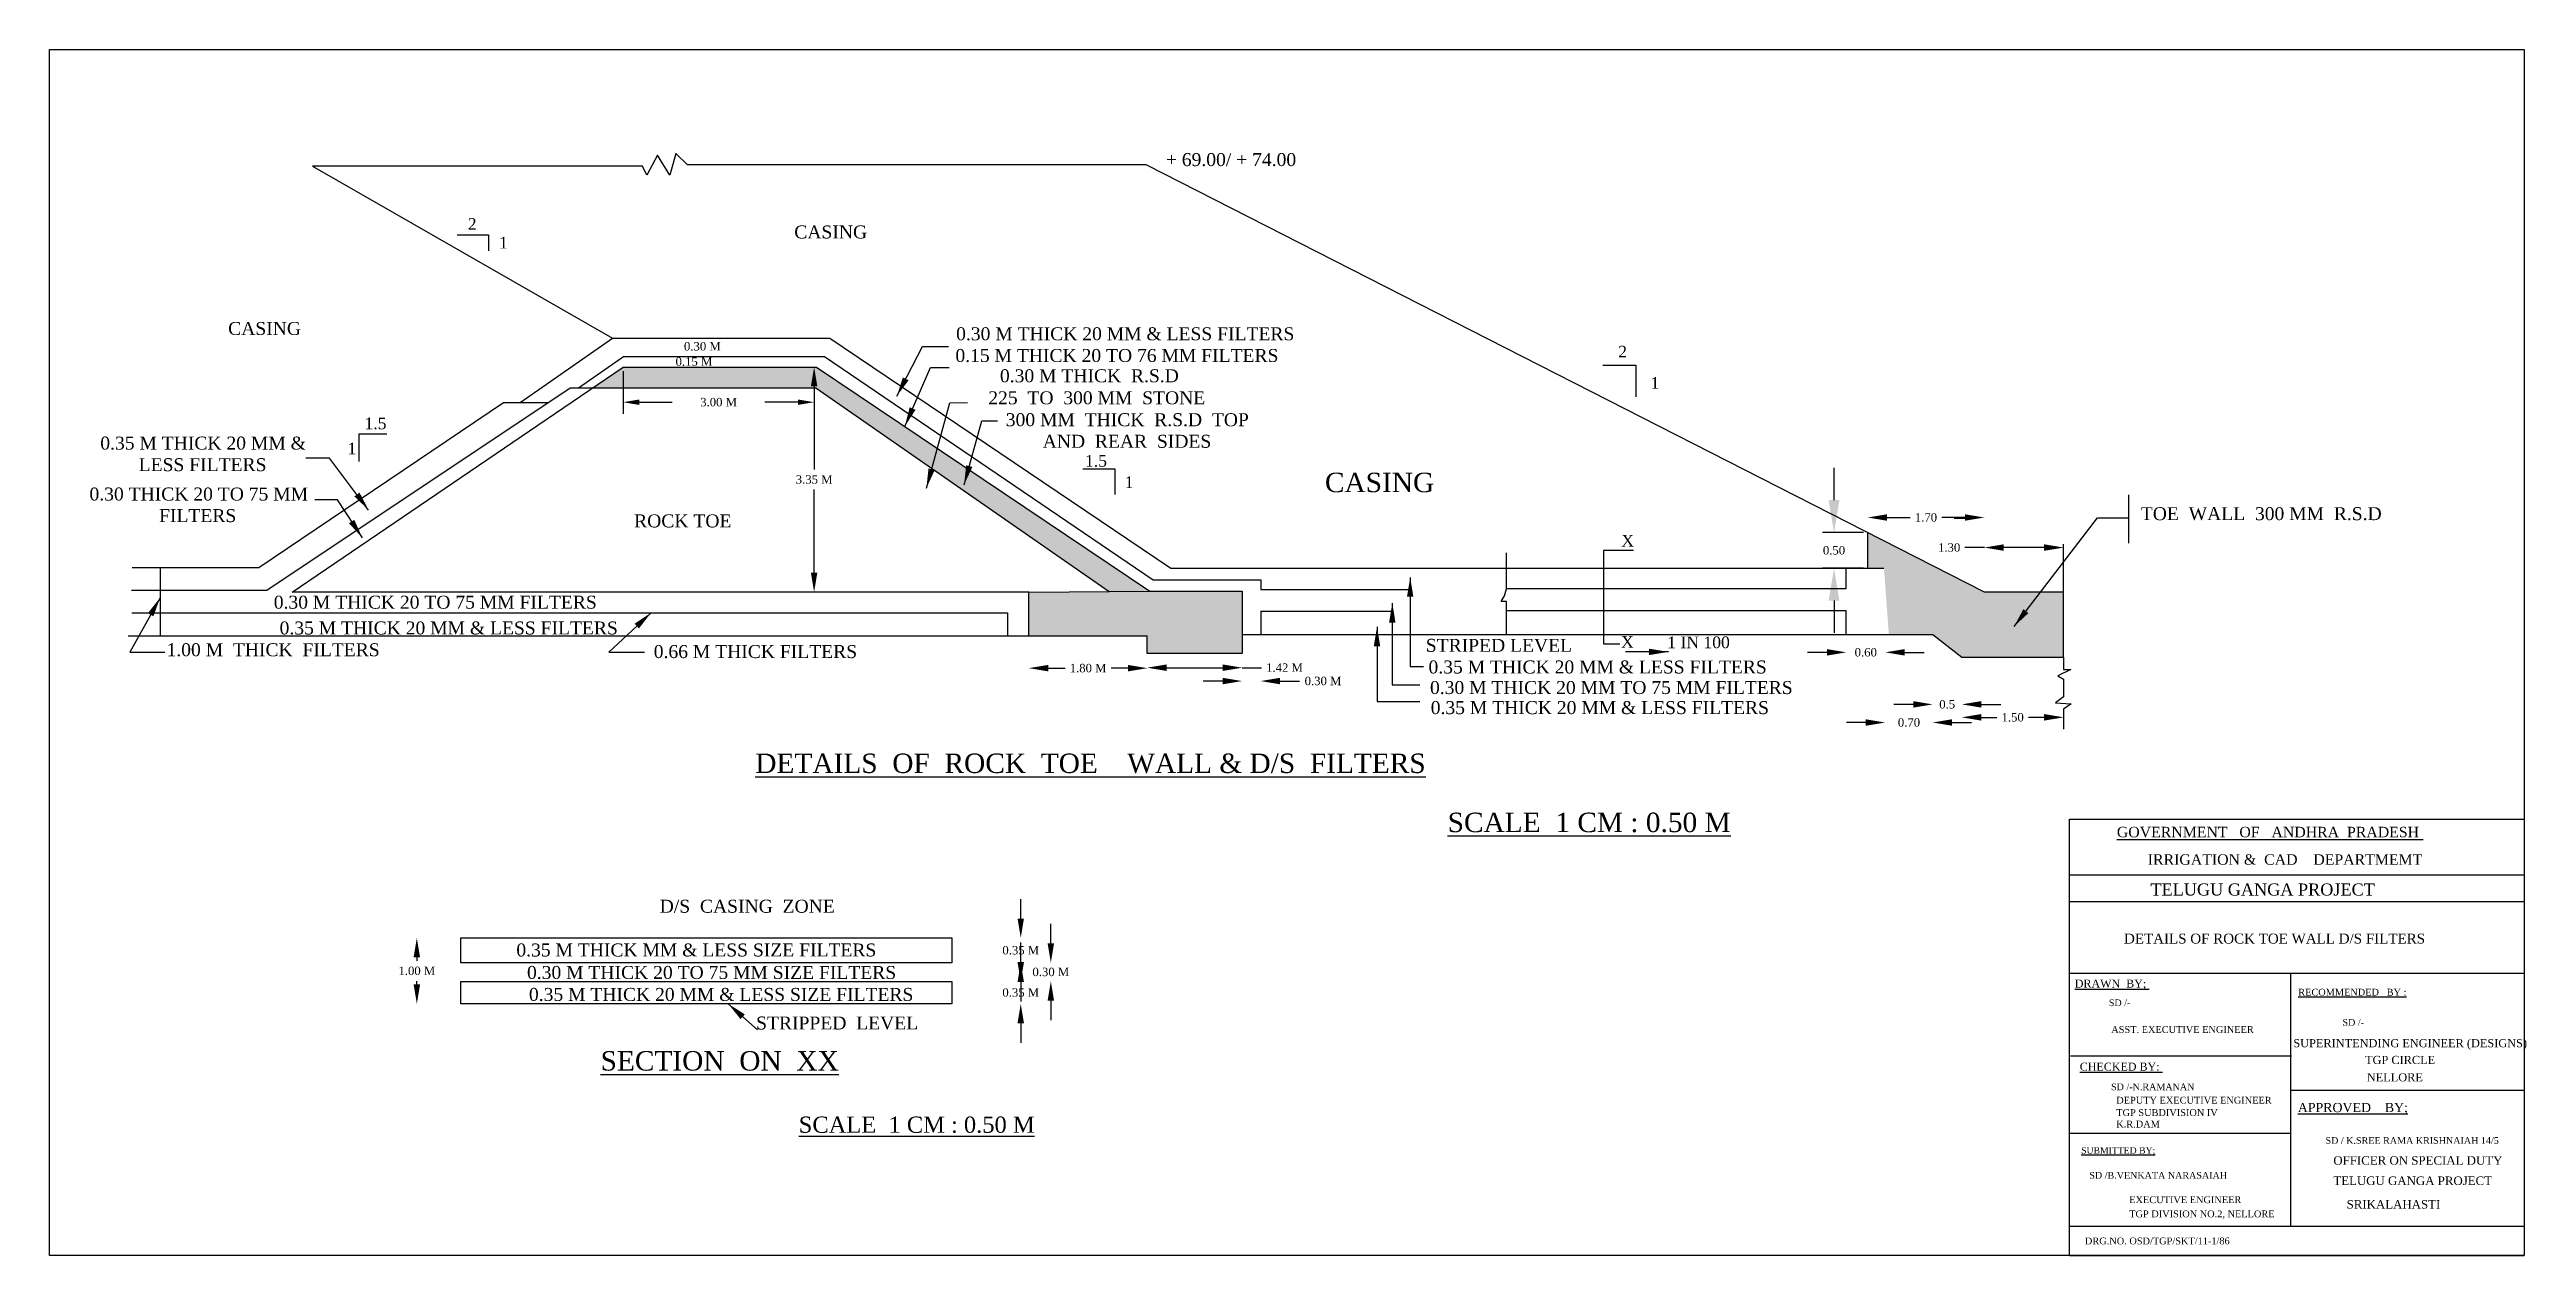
# Model space of a CAD drawing. Header units: millimetres. Extents: x 0.5 to 38.8, y 1.2 to 19.8.
import ezdxf

# ---------------------------------------------------------------- set-up
doc = ezdxf.new("R2010")
doc.units = ezdxf.units.MM
doc.header["$MEASUREMENT"] = 0
for name, color, linetype in [('DIM', 5, 'Continuous'), ('DWG.LINE', 10, 'Continuous'), ('HATCH', 2, 'Continuous'), ('TEXT', 7, 'Continuous')]:
    doc.layers.add(name, color=color, linetype=linetype)
doc.layers.add('TITLE', color=7, linetype='Continuous', lineweight=30)
doc.styles.get("Standard").update_dxf_attribs({"font": 'times.ttf', "height": 0.13})
doc.dimstyles.get("Standard").update_dxf_attribs({"dimtxt": 0.13, "dimasz": 0.3, "dimexe": 0.18, "dimexo": 0.0625, "dimgap": 0.09, "dimtad": 0, "dimtih": 1, "dimtoh": 1, "dimdec": 0, "dimzin": 0, "dimdsep": 46, "dimtxsty": 'Standard', "dimcen": 300, "dimse1": 1, "dimse2": 1, "dimclrd": 5, "dimclre": 5, "dimclrt": 4, "dimadec": 0, "dimazin": 0, "dimtfac": 1, "dimtdec": 0, "dimtofl": 0, "dimtmove": 0, "dimatfit": 3, "dimfxl": 0, "dimtolj": 1, "dimtzin": 0, "dimarcsym": 0})

# ---------------------------------------------------------------- blocks, each defined once
blk = doc.blocks.new('*D2')
at = {"layer": 'Defpoints', "color": 0, "ltscale": 0.2}
for p in [(15.661, 10.792), (17.489, 10.792), (17.489, 10.294)]:
    blk.add_point(p, dxfattribs=at)
at = {"layer": 'DIM', "color": 5, "lineweight": -2, "ltscale": 0.2}
for p, q in [((15.961, 10.294), (16.221, 10.294)), ((17.189, 10.294), (16.929, 10.294))]:
    blk.add_line(p, q, dxfattribs=at)
at = {"layer": 'DIM', "color": 5, "ltscale": 0.2}
for points in [[(15.961, 10.344), (15.961, 10.244), (15.661, 10.294)], [(17.189, 10.344), (17.189, 10.244), (17.489, 10.294)]]:
    blk.add_solid(points, dxfattribs=at)
at = {"layer": 'DIM', "color": 4, "ltscale": 0.2, "insert": (16.575, 10.294), "char_height": 0.13, "attachment_point": 5}
blk.add_mtext('\\A1;1.80 M', dxfattribs=at)
blk = doc.blocks.new('*D3')
at = {"layer": 'Defpoints', "color": 0, "ltscale": 0.2}
for p in [(17.489, 10.518), (18.952, 10.518), (18.952, 10.301)]:
    blk.add_point(p, dxfattribs=at)
at = {"layer": 'DIM', "color": 5, "lineweight": -2, "ltscale": 0.2}
for p, q in [((17.789, 10.301), (18.652, 10.301)), ((18.952, 10.301), (19.252, 10.301))]:
    blk.add_line(p, q, dxfattribs=at)
at = {"layer": 'DIM', "color": 5, "ltscale": 0.2}
for points in [[(17.789, 10.351), (17.789, 10.251), (17.489, 10.301)], [(18.652, 10.351), (18.652, 10.251), (18.952, 10.301)]]:
    blk.add_solid(points, dxfattribs=at)
at = {"layer": 'DIM', "color": 4, "ltscale": 0.2, "insert": (19.606, 10.301), "char_height": 0.13, "attachment_point": 5}
blk.add_mtext('\\A1;1.42 M', dxfattribs=at)
blk = doc.blocks.new('*D4')
at = {"layer": 'Defpoints', "color": 0, "ltscale": 0.2}
for p in [(18.952, 10.812), (19.239, 10.812), (19.239, 10.095)]:
    blk.add_point(p, dxfattribs=at)
at = {"layer": 'DIM', "color": 5, "lineweight": -2, "ltscale": 0.2}
for p, q in [((18.652, 10.095), (18.352, 10.095)), ((19.539, 10.095), (19.839, 10.095))]:
    blk.add_line(p, q, dxfattribs=at)
at = {"layer": 'DIM', "color": 5, "ltscale": 0.2}
for points in [[(18.652, 10.145), (18.652, 10.045), (18.952, 10.095)], [(19.539, 10.145), (19.539, 10.045), (19.239, 10.095)]]:
    blk.add_solid(points, dxfattribs=at)
at = {"layer": 'DIM', "color": 4, "ltscale": 0.2, "insert": (20.201, 10.095), "char_height": 0.13, "attachment_point": 5}
blk.add_mtext('\\A1;0.30 M', dxfattribs=at)
blk = doc.blocks.new('*D5')
at = {"layer": 'Defpoints', "color": 0, "ltscale": 0.2}
for p in [(28.277, 10.812), (28.878, 10.812), (28.878, 10.538)]:
    blk.add_point(p, dxfattribs=at)
at = {"layer": 'DIM', "color": 5, "lineweight": -2, "ltscale": 0.2}
for p, q in [((27.977, 10.538), (27.677, 10.538)), ((29.178, 10.538), (29.478, 10.538))]:
    blk.add_line(p, q, dxfattribs=at)
at = {"layer": 'DIM', "color": 5, "ltscale": 0.2}
for points in [[(27.977, 10.588), (27.977, 10.488), (28.277, 10.538)], [(29.178, 10.588), (29.178, 10.488), (28.878, 10.538)]]:
    blk.add_solid(points, dxfattribs=at)
at = {"layer": 'DIM', "color": 4, "ltscale": 0.2, "insert": (28.577, 10.538), "char_height": 0.13, "attachment_point": 5}
blk.add_mtext('\\A1;0.60', dxfattribs=at)
blk = doc.blocks.new('*D6')
at = {"layer": 'Defpoints', "color": 0, "ltscale": 0.2}
for p in [(30.407, 12.155), (30.407, 11.469), (31.629, 11.469)]:
    blk.add_point(p, dxfattribs=at)
at = {"layer": 'DIM', "color": 5, "lineweight": -2, "ltscale": 0.2}
for p, q in [((30.407, 12.155), (30.107, 12.155)), ((31.329, 12.155), (30.707, 12.155))]:
    blk.add_line(p, q, dxfattribs=at)
at = {"layer": 'DIM', "color": 5, "ltscale": 0.2}
for points in [[(30.707, 12.205), (30.707, 12.105), (30.407, 12.155)], [(31.329, 12.205), (31.329, 12.105), (31.629, 12.155)]]:
    blk.add_solid(points, dxfattribs=at)
at = {"layer": 'DIM', "color": 4, "ltscale": 0.2, "insert": (29.864, 12.155), "char_height": 0.13, "attachment_point": 5}
blk.add_mtext('\\A1;1.30', dxfattribs=at)
blk = doc.blocks.new('*D7')
at = {"layer": 'Defpoints', "color": 0, "ltscale": 0.2}
for p in [(30.407, 12.619), (28.605, 12.387), (30.407, 12.387)]:
    blk.add_point(p, dxfattribs=at)
at = {"layer": 'DIM', "color": 5, "lineweight": -2, "ltscale": 0.2}
for p, q in [((28.905, 12.619), (29.263, 12.619)), ((30.107, 12.619), (29.749, 12.619))]:
    blk.add_line(p, q, dxfattribs=at)
at = {"layer": 'DIM', "color": 5, "ltscale": 0.2}
for points in [[(28.905, 12.669), (28.905, 12.569), (28.605, 12.619)], [(30.107, 12.669), (30.107, 12.569), (30.407, 12.619)]]:
    blk.add_solid(points, dxfattribs=at)
at = {"layer": 'DIM', "color": 4, "ltscale": 0.2, "insert": (29.506, 12.619), "char_height": 0.13, "attachment_point": 5}
blk.add_mtext('\\A1;1.70', dxfattribs=at)
blk = doc.blocks.new('*D8')
at = {"layer": 'Defpoints', "color": 0, "ltscale": 0.2}
for p in [(30.059, 10.466), (31.629, 10.466), (30.059, 9.535)]:
    blk.add_point(p, dxfattribs=at)
at = {"layer": 'DIM', "color": 5, "lineweight": -2, "ltscale": 0.2}
for p, q in [((30.359, 9.535), (30.601, 9.535)), ((31.329, 9.535), (31.087, 9.535))]:
    blk.add_line(p, q, dxfattribs=at)
at = {"layer": 'DIM', "color": 5, "ltscale": 0.2}
for points in [[(30.359, 9.585), (30.359, 9.485), (30.059, 9.535)], [(31.329, 9.585), (31.329, 9.485), (31.629, 9.535)]]:
    blk.add_solid(points, dxfattribs=at)
at = {"layer": 'DIM', "color": 4, "ltscale": 0.2, "insert": (30.844, 9.535), "char_height": 0.13, "attachment_point": 5}
blk.add_mtext('\\A1;1.50', dxfattribs=at)
blk = doc.blocks.new('*D9')
at = {"layer": 'Defpoints', "color": 0, "ltscale": 0.2}
for p in [(28.878, 10.812), (29.61, 10.812), (29.61, 9.455)]:
    blk.add_point(p, dxfattribs=at)
at = {"layer": 'DIM', "color": 5, "lineweight": -2, "ltscale": 0.2}
for p, q in [((28.578, 9.455), (28.278, 9.455)), ((29.91, 9.455), (30.21, 9.455))]:
    blk.add_line(p, q, dxfattribs=at)
at = {"layer": 'DIM', "color": 5, "ltscale": 0.2}
for points in [[(28.578, 9.505), (28.578, 9.405), (28.878, 9.455)], [(29.91, 9.505), (29.91, 9.405), (29.61, 9.455)]]:
    blk.add_solid(points, dxfattribs=at)
at = {"layer": 'DIM', "color": 4, "ltscale": 0.2, "insert": (29.244, 9.455), "char_height": 0.13, "attachment_point": 5}
blk.add_mtext('\\A1;0.70', dxfattribs=at)
blk = doc.blocks.new('*D10')
at = {"layer": 'Defpoints', "color": 0, "ltscale": 0.2}
for p in [(29.61, 10.164), (30.059, 10.164), (30.059, 9.735)]:
    blk.add_point(p, dxfattribs=at)
at = {"layer": 'DIM', "color": 5, "lineweight": -2, "ltscale": 0.2}
for p, q in [((29.31, 9.735), (29.01, 9.735)), ((30.359, 9.735), (30.659, 9.735))]:
    blk.add_line(p, q, dxfattribs=at)
at = {"layer": 'DIM', "color": 5, "ltscale": 0.2}
for points in [[(29.31, 9.785), (29.31, 9.685), (29.61, 9.735)], [(30.359, 9.785), (30.359, 9.685), (30.059, 9.735)]]:
    blk.add_solid(points, dxfattribs=at)
at = {"layer": 'DIM', "color": 4, "ltscale": 0.2, "insert": (29.834, 9.735), "char_height": 0.13, "attachment_point": 5}
blk.add_mtext('\\A1;0.5', dxfattribs=at)
blk = doc.blocks.new('*D11')
at = {"layer": 'Defpoints', "color": 0, "ltscale": 0.2}
for p in [(12.384, 14.941), (12.347, 11.469), (12.384, 11.469)]:
    blk.add_point(p, dxfattribs=at)
at = {"layer": 'DIM', "color": 5, "lineweight": -2, "ltscale": 0.2}
for p, q in [((12.347, 14.641), (12.347, 13.361)), ((12.347, 11.769), (12.347, 13.049))]:
    blk.add_line(p, q, dxfattribs=at)
at = {"layer": 'DIM', "color": 5, "ltscale": 0.2}
for points in [[(12.297, 14.641), (12.397, 14.641), (12.347, 14.941)], [(12.297, 11.769), (12.397, 11.769), (12.347, 11.469)]]:
    blk.add_solid(points, dxfattribs=at)
at = {"layer": 'DIM', "color": 4, "ltscale": 0.2, "insert": (12.347, 13.205), "char_height": 0.13, "attachment_point": 5}
blk.add_mtext('\\A1;3.35 M', dxfattribs=at)
blk = doc.blocks.new('*D12')
at = {"layer": 'Defpoints', "color": 0, "ltscale": 0.2}
for p in [(6.894, 6.13), (6.216, 5.114), (6.894, 5.114)]:
    blk.add_point(p, dxfattribs=at)
at = {"layer": 'DIM', "color": 5, "lineweight": -2, "ltscale": 0.2}
for p, q in [((6.216, 5.83), (6.216, 5.779)), ((6.216, 5.414), (6.216, 5.466))]:
    blk.add_line(p, q, dxfattribs=at)
at = {"layer": 'DIM', "color": 5, "ltscale": 0.2}
for points in [[(6.166, 5.83), (6.266, 5.83), (6.216, 6.13)], [(6.166, 5.414), (6.266, 5.414), (6.216, 5.114)]]:
    blk.add_solid(points, dxfattribs=at)
at = {"layer": 'DIM', "color": 4, "ltscale": 0.2, "insert": (6.216, 5.622), "char_height": 0.13, "attachment_point": 5}
blk.add_mtext('\\A1;1.00 M', dxfattribs=at)
blk = doc.blocks.new('*D13')
at = {"layer": 'Defpoints', "color": 0, "ltscale": 0.2}
for p in [(14.472, 6.13), (14.472, 5.749), (15.536, 5.749)]:
    blk.add_point(p, dxfattribs=at)
at = {"layer": 'DIM', "color": 5, "lineweight": -2, "ltscale": 0.2}
for p, q in [((15.536, 6.43), (15.536, 6.73)), ((15.536, 5.449), (15.536, 5.149))]:
    blk.add_line(p, q, dxfattribs=at)
at = {"layer": 'DIM', "color": 5, "ltscale": 0.2}
for points in [[(15.486, 6.43), (15.586, 6.43), (15.536, 6.13)], [(15.486, 5.449), (15.586, 5.449), (15.536, 5.749)]]:
    blk.add_solid(points, dxfattribs=at)
at = {"layer": 'DIM', "color": 4, "ltscale": 0.2, "insert": (15.536, 5.94), "char_height": 0.13, "attachment_point": 5}
blk.add_mtext('\\A1;0.35 M', dxfattribs=at)
blk = doc.blocks.new('*D14')
at = {"layer": 'Defpoints', "color": 0, "ltscale": 0.2}
for p in [(14.909, 5.749), (16, 5.749), (14.909, 5.461)]:
    blk.add_point(p, dxfattribs=at)
at = {"layer": 'DIM', "color": 5, "lineweight": -2, "ltscale": 0.2}
for p, q in [((16, 6.049), (16, 6.349)), ((16, 5.161), (16, 4.861))]:
    blk.add_line(p, q, dxfattribs=at)
at = {"layer": 'DIM', "color": 5, "ltscale": 0.2}
for points in [[(15.95, 6.049), (16.05, 6.049), (16, 5.749)], [(15.95, 5.161), (16.05, 5.161), (16, 5.461)]]:
    blk.add_solid(points, dxfattribs=at)
at = {"layer": 'DIM', "color": 4, "ltscale": 0.2, "insert": (16, 5.605), "char_height": 0.13, "attachment_point": 5}
blk.add_mtext('\\A1;0.30 M', dxfattribs=at)
blk = doc.blocks.new('*D15')
at = {"layer": 'Defpoints', "color": 0, "ltscale": 0.2}
for p in [(14.472, 5.461), (15.536, 5.461), (14.472, 5.114)]:
    blk.add_point(p, dxfattribs=at)
at = {"layer": 'DIM', "color": 5, "lineweight": -2, "ltscale": 0.2}
for p, q in [((15.536, 5.761), (15.536, 6.061)), ((15.536, 4.814), (15.536, 4.514))]:
    blk.add_line(p, q, dxfattribs=at)
at = {"layer": 'DIM', "color": 5, "ltscale": 0.2}
for points in [[(15.486, 5.761), (15.586, 5.761), (15.536, 5.461)], [(15.486, 4.814), (15.586, 4.814), (15.536, 5.114)]]:
    blk.add_solid(points, dxfattribs=at)
at = {"layer": 'DIM', "color": 4, "ltscale": 0.2, "insert": (15.536, 5.288), "char_height": 0.13, "attachment_point": 5}
blk.add_mtext('\\A1;0.35 M', dxfattribs=at)

msp = doc.modelspace()

# ---------------------------------------------------------------- hatches: boundary and pattern name
at = {"layer": 'HATCH', "ltscale": 0.2}
h = msp.add_hatch(dxfattribs=at)
h.set_pattern_fill('GRAVEL', color=256, style=0)
h.set_pattern_definition([(228.0128, (0.72, 1), (-7.99999823, -9.00000134), [0.134536, -13.319088]), (184.9697, (0.63, 0.9), (12.00000105, 0.999991307), [0.230868, -22.855925]), (132.5104, (0.4, 0.88), (9.99999072, -11.00000867), [0.162788, -16.116032]), (267.2737, (0.01, 0.63), (0.99999602, 20.000000295), [0.210238, -20.813558]), (292.8337, (0, 0.42), (-5.000009905, 11.99999641), [0.206155, -20.409373]), (357.2737, (0.08, 0.23), (-20.000000295, 0.99999602), [0.210238, -20.813558]), (37.6942, (0.29, 0.22), (-13.000007346, -9.999990405), [0.278029, -27.524849]), (72.2553, (0.51, 0.39), (7.000010763, 21.99999623), [0.262488, -25.986321]), (121.4296, (0.59, 0.64), (-8.000008234, 12.999995036), [0.21095, -20.884073]), (175.2364, (0.48, 0.82), (11.00000095, -0.99999153), [0.240832, -11.800763]), (222.3974, (0.24, 0.84), (-12.00000735, -10.999992082), [0.311448, -30.833375]), (138.8141, (1, 0.62), (-7.00000295, 5.99999731), [0.1063, -10.523844]), (171.4692, (0.92, 0.69), (12.999998285, -2.00000791), [0.202237, -20.021511]), (225, (0.72, 0.72), (-1e-16, -1), [0.14142, -1.272792]), (203.1986, (0.65, 0.84), (4.99999973, 2.0000013), [0.076158, -7.539615]), (291.8014, (0.58, 0.81), (-0.9999999, 3.0000003), [0.107703, -5.277462]), (30.9638, (0.62, 0.71), (2.999998, 2.0000025), [0.17493, -5.656023]), (161.5651, (0.77, 0.8), (2.0000004, -0.9999984), [0.12649, -3.035787]), (16.3895, (0, 0.81), (10.0000022, 2.99999271), [0.1772, -17.542845]), (70.3462, (0.17, 0.86), (-3.99999525, -11.00000214), [0.14866, -14.717408]), (293.1986, (0.77, 1), (-2.0000013, 4.99999973), [0.152315, -7.463458]), (343.6105, (0.83, 0.86), (-10.0000022, 2.99999271), [0.1772, -17.542845]), (339.444, (0, 0.19), (-5.00000184, 1.999996), [0.17088, -8.373124]), (294.7751, (0.16, 0.13), (-4.99999219, 11.00000342), [0.143178, -14.174643]), (66.8014, (0.78, 0), (2.00000133, 4.99999973), [0.152315, -7.463458]), (17.354, (0.84, 0.14), (-13.00000202, -3.9999945), [0.167631, -16.595424]), (69.444, (0.29, 0), (-1.999996, -5.00000184), [0.08544, -8.458564]), (101.3099, (0.72, 0), (-0.9999976, 4.0000008), [0.05099, -5.04803]), (165.9638, (0.71, 0.05), (3.0000005, -0.999998), [0.206155, -3.91695]), (186.009, (0.51, 0.1), (9.99999975, 0.99999932), [0.19105, -18.913923]), (303.6901, (0.62, 0.62), (-1.0000013, 1.9999996), [0.144222, -3.46133]), (353.1572, (0.7, 0.5), (16.999999365, -2.000008), [0.251794, -24.927563]), (60.9454, (0.95, 0.47), (-4.00000003, -7.00000038), [0.102956, -10.192674]), (90, (1, 0.56), (-1, 1), [0.06, -0.94]), (120.2564, (0.49, 0.13), (3.99999489, -7.00000246), [0.138924, -13.75352]), (48.0128, (0.42, 0.25), (7.99999823, 9.00000134), [0.269072, -13.184552]), (0, (0.6, 0.45), (1, 1), [0.26, -0.74]), (325.3048, (0.86, 0.45), (-9.99999426, 7.00000861), [0.158114, -15.653274]), (254.0546, (0.99, 0.36), (-0.9999999, -4.0000001), [0.145602, -7.134508]), (207.646, (0.95, 0.22), (-18.999995807, -10.000007713), [0.237065, -23.469474]), (175.4261, (0.74, 0.11), (-13.00000056, 0.9999948), [0.250799, -24.829074])])
h.paths.add_polyline_path([(18.952, 11.48), (17.53, 11.48), (15.661, 11.469), (15.661, 10.792), (17.489, 10.792), (17.489, 10.518), (18.952, 10.518)])
h.paths.add_polyline_path([(12.384, 14.941), (9.399, 14.941), (8.93, 14.622), (12.374, 14.622), (16.902, 11.476), (17.53, 11.48)])
h.paths.add_polyline_path([(31.629, 11.469), (30.407, 11.469), (28.605, 12.387), (28.605, 11.837), (28.858, 11.837), (28.933, 10.812), (29.61, 10.812), (30.059, 10.466), (31.629, 10.466)])

# ---------------------------------------------------------------- linework, layer by layer
at = {"layer": 'DIM', "color": 5, "ltscale": 0.2}
for p, q in [((9.399, 14.879), (9.399, 14.218)), ((12.347, 14.879), (12.347, 14.218)), ((9.649, 14.398), (10.157, 14.398)), ((12.097, 14.398), (11.589, 14.398)), ((28.087, 12.887), (28.087, 13.387)), ((28.542, 12.387), (27.907, 12.387)), ((30.189, 12.601), (29.939, 12.601)), ((28.542, 11.837), (27.907, 11.837)), ((28.087, 11.337), (28.087, 10.837))]:
    msp.add_line(p, q, dxfattribs=at)
at = {"layer": 'DIM', "ltscale": 0.2}
msp.add_lwpolyline([(32.637, 12.223), (32.637, 12.612), (32.637, 12.967)], dxfattribs=at)
at = {"layer": 'DIM', "color": 5, "ltscale": 0.2}
for points in [[(9.649, 14.44), (9.649, 14.356), (9.399, 14.398)], [(12.097, 14.44), (12.097, 14.356), (12.347, 14.398)], [(28.004, 12.887), (28.17, 12.887), (28.087, 12.387)], [(28.004, 11.337), (28.17, 11.337), (28.087, 11.837)]]:
    msp.add_solid(points, dxfattribs=at)
at = {"layer": 'DWG.LINE', "ltscale": 0.2}
for p, q in [((6.894, 6.13), (14.472, 6.13)), ((6.894, 5.749), (6.894, 6.13)), ((14.472, 6.13), (14.472, 5.749)), ((14.472, 5.749), (6.894, 5.749)), ((6.894, 5.461), (14.472, 5.461)), ((6.894, 5.114), (6.894, 5.461)), ((14.472, 5.461), (14.472, 5.114)), ((14.472, 5.114), (6.894, 5.114))]:
    msp.add_line(p, q, dxfattribs=at)
for points in [[(18.952, 10.812), (29.61, 10.812), (30.059, 10.466), (31.629, 10.466), (31.629, 11.469), (30.407, 11.469), (17.472, 18.059), (10.395, 18.059), (10.215, 18.235), (10.118, 17.903), (9.932, 18.208), (9.765, 17.9), (9.7, 18.043), (4.606, 18.043), (9.234, 15.387), (12.592, 15.387), (17.851, 11.837), (28.858, 11.837)], [(6.836, 16.981), (7.32, 16.981), (7.32, 16.733)], [(7.81, 14.391), (9.234, 15.387)], [(15.661, 10.792), (15.661, 11.469), (4.291, 11.469), (9.399, 14.941), (12.384, 14.941), (17.53, 11.48), (18.952, 11.48), (18.952, 10.518), (17.489, 10.518), (17.489, 10.792)], [(8.711, 14.622), (9.406, 15.104), (12.506, 15.104), (17.579, 11.659), (19.239, 11.659), (19.239, 11.51), (21.534, 11.51)], [(24.521, 14.97), (25.029, 14.97), (25.029, 14.483)], [(1.813, 11.498), (3.902, 11.498), (8.581, 14.622), (12.374, 14.622), (16.902, 11.476)], [(1.821, 11.848), (3.777, 11.848), (7.553, 14.391), (8.236, 14.392)], [(5.325, 13.482), (5.325, 13.908), (5.755, 13.908)], [(16.492, 13.371), (16.989, 13.371), (16.989, 12.975)], [(28.605, 12.387), (28.605, 11.837)], [(22.95, 11.325), (23.001, 11.411), (23.03, 11.52), (23.03, 12.072)], [(24.991, 12.111), (24.53, 12.111), (24.53, 10.671), (24.779, 10.671)], [(31.629, 11.469), (31.629, 12.209)], [(2.253, 11.848), (2.253, 10.792)], [(15.661, 11.469), (17.53, 11.48)], [(28.267, 11.837), (28.267, 11.52), (23.03, 11.52)], [(1.817, 11.148), (15.334, 11.148), (15.334, 10.792)], [(19.239, 11.173), (21.27, 11.173)], [(19.239, 11.173), (19.239, 10.812)], [(23.033, 10.812), (23.033, 11.325), (22.95, 11.325)], [(28.277, 10.812), (28.277, 11.178), (23.033, 11.178)], [(1.76, 10.792), (17.489, 10.792)], [(31.629, 10.466), (31.629, 10.273)], [(31.629, 10.273), (31.742, 10.273), (31.539, 10.177), (31.629, 10.126)], [(31.629, 10.126), (31.629, 9.851)], [(31.629, 9.851), (31.505, 9.761), (31.747, 9.742), (31.629, 9.662)], [(31.629, 9.662), (31.629, 9.355)]]:
    msp.add_lwpolyline(points, dxfattribs=at)
at = {"layer": 'TITLE', "lineweight": 30}
for p, q in [((31.722, 7.966), (38.737, 7.966)), ((38.737, 7.966), (38.737, 1.231)), ((31.722, 7.102), (38.737, 7.102)), ((31.722, 6.691), (38.737, 6.691)), ((31.722, 5.586), (38.737, 5.586)), ((31.737, 4.309), (35.149, 4.309)), ((31.722, 3.116), (35.134, 3.116)), ((38.737, 1.679), (31.722, 1.679)), ((31.722, 1.231), (38.737, 1.231))]:
    msp.add_line(p, q, dxfattribs=at)
at = {"layer": 'TITLE', "ltscale": 0.2}
msp.add_lwpolyline([(0.547, 19.84), (38.737, 19.84), (38.737, 1.231), (0.547, 1.231)], close=True, dxfattribs=at)
at = {"layer": 'TITLE'}
msp.add_lwpolyline([(31.722, 1.231), (31.722, 7.966)], dxfattribs=at)
at = {"layer": 'TITLE', "lineweight": 30}
for points in [[(35.134, 5.586), (35.134, 1.679)], [(35.134, 3.782), (38.737, 3.782)]]:
    msp.add_lwpolyline(points, dxfattribs=at)

# ---------------------------------------------------------------- texts
at = {"layer": 'DIM', "color": 4, "ltscale": 0.2, "char_height": 0.13, "attachment_point": 5}
for s, insert in [('\\A1;0.30 M', (10.622, 15.26)), ('\\A1;0.15 M', (10.492, 15.024)), ('\\A1;3.00 M', (10.873, 14.398)), ('\\A1;0.50', (28.087, 12.112))]:
    msp.add_mtext(s, dxfattribs=dict(at, insert=insert))
at = {"layer": 'TEXT'}
for s, height, p in [('CASING', 0.2, (12.041, 16.925)), ('CASING', 0.2, (3.304, 15.436)), ('0.30 M THICK 20 MM & LESS FILTERS', 0.2, (14.539, 15.354)), ('0.15 M THICK 20 TO 76 MM FILTERS', 0.2, (14.528, 15.019)), ('0.30 M THICK  R.S.D', 0.2, (15.215, 14.706)), ('225  TO  300 MM  STONE', 0.2, (15.035, 14.366)), ('300 MM  THICK  R.S.D  TOP', 0.2, (15.305, 14.028)), ('0.35 M THICK 20 MM &', 0.2, (1.331, 13.667)), ('AND  REAR  SIDES', 0.2, (15.875, 13.695)), ('LESS FILTERS', 0.2, (1.923, 13.334)), ('0.30 THICK 20 TO 75 MM', 0.2, (1.164, 12.881)), ('CASING', 0.3, (20.23, 13.01)), ('FILTERS', 0.2, (2.238, 12.548)), ('ROCK TOE', 0.2, (9.569, 12.466)), ('TOE  WALL  300 MM  R.S.D', 0.2, (32.822, 12.578)), ('0.30 M THICK 20 TO 75 MM FILTERS', 0.2, (4.008, 11.212)), ('0.35 M THICK 20 MM & LESS FILTERS', 0.2, (4.098, 10.814)), ('STRIPED LEVEL', 0.2, (21.787, 10.546)), ('1.00 M  THICK  FILTERS', 0.2, (2.353, 10.478)), ('0.66 M THICK FILTERS', 0.2, (9.872, 10.45)), ('0.35 M THICK 20 MM & LESS FILTERS', 0.2, (21.829, 10.212)), ('0.30 M THICK 20 MM TO 75 MM FILTERS', 0.2, (21.852, 9.895)), ('0.35 M THICK 20 MM & LESS FILTERS', 0.2, (21.863, 9.585)), ('D/S  CASING  ZONE', 0.2, (9.964, 6.52)), ('0.35 M THICK MM & LESS SIZE FILTERS', 0.2, (7.752, 5.845)), ('0.30 M THICK 20 TO 75 MM SIZE FILTERS', 0.2, (7.916, 5.498)), ('0.35 M THICK 20 MM & LESS SIZE FILTERS', 0.2, (7.946, 5.159)), ('STRIPPED  LEVEL', 0.2, (11.452, 4.718))]:
    msp.add_text(s, height=height, dxfattribs=at).set_placement(p)
at = {"layer": 'TEXT', "insert": (18.781, 18.14), "char_height": 0.2, "attachment_point": 5}
msp.add_mtext('\\A1;+ 69.00/ + 74.00', dxfattribs=at)
at = {"layer": 'TEXT', "ltscale": 0.2, "char_height": 0.18, "attachment_point": 5}
for s, insert in [('\\A1;2', (7.07, 17.15)), ('\\A1;1', (7.551, 16.86)), ('\\A1;2', (24.825, 15.178)), ('\\A1;1', (25.323, 14.696)), ('\\A1;1.5', (5.578, 14.069)), ('\\A1;1', (5.215, 13.684)), ('\\A1;1.5', (16.697, 13.491)), ('\\A1;1', (17.207, 13.163)), ('\\A1;X', (24.903, 12.26)), ('\\A1;X', (24.899, 10.699)), ('\\A1;1 IN 100', (25.996, 10.691))]:
    msp.add_mtext(s, dxfattribs=dict(at, insert=insert))
at = {"layer": 'TITLE'}
for s, height, p in [('%%UDETAILS  OF  ROCK  TOE    WALL & D/S  FILTERS', 0.3, (11.439, 8.676)), ('%%USCALE  1 CM : 0.50 M', 0.3, (22.124, 7.764)), ('%%USECTION  ON  XX', 0.3, (9.052, 4.084)), ('%%USCALE  1 CM : 0.50 M', 0.25, (12.11, 3.124))]:
    msp.add_text(s, height=height, dxfattribs=at).set_placement(p)
at = {"layer": 'TITLE', "lineweight": 30}
for s, height, p in [('%%UGOVERNMENT   OF   ANDHRA  PRADESH ', 0.16156, (32.452, 7.684)), ('IRRIGATION &  CAD    DEPARTMEMT ', 0.16156, (32.929, 7.26)), ('TELUGU GANGA PROJECT', 0.18585, (32.971, 6.785)), ('DETAILS OF ROCK TOE WALL D/S FILTERS', 0.15339, (32.562, 6.044)), ('%%UDRAWN  BY; ', 0.12272, (31.803, 5.365)), ('SD /-', 0.1028, (32.328, 5.079)), ('%%URECOMMENDED   BY :', 0.10532, (35.251, 5.241)), ('ASST. EXECUTIVE ENGINEER', 0.10546, (32.366, 4.665)), ('SD /-', 0.1028, (35.934, 4.776)), ('%%UCHECKED BY: ', 0.12272, (31.88, 4.083)), ('SUPERINTENDING ENGINEER (DESIGNS)', 0.12566, (35.176, 4.444)), ('TGP CIRCLE', 0.1257, (36.283, 4.185)), ('SD /-N.RAMANAN', 0.1028, (32.363, 3.781)), ('NELLORE', 0.1257, (36.31, 3.917)), ('TGP SUBDIVISION IV', 0.10546, (32.443, 3.383)), ('DEPUTY EXECUTIVE ENGINEER', 0.10546, (32.443, 3.574)), ('%%UAPPROVED    BY;', 0.1416, (35.245, 3.443)), ('K.R.DAM', 0.1055, (32.443, 3.205)), ('%%USUBMITTED BY;', 0.09912, (31.901, 2.802)), ('SD / K.SREE RAMA KRISHNAIAH 14/5', 0.1028, (35.672, 2.954)), ('OFFICER ON SPECIAL DUTY', 0.13148, (35.793, 2.631)), ('SD /B.VENKATA NARASAIAH', 0.1028, (32.027, 2.416)), ('TELUGU GANGA PROJECT', 0.13148, (35.793, 2.318)), ('TGP DIVISION NO.2, NELLORE', 0.10546, (32.643, 1.82)), ('EXECUTIVE ENGINEER', 0.10546, (32.643, 2.038)), ('SRIKALAHASTI', 0.13148, (35.998, 1.954)), ('DRG.NO. OSD/TGP/SKT/11-1/86', 0.10546, (31.959, 1.402))]:
    msp.add_text(s, height=height, dxfattribs=at).set_placement(p)

# ---------------------------------------------------------------- dimensions: what is measured, and where the dimension line sits
at = {"layer": 'DIM', "ltscale": 0.2}
for p1, p2, distance, text, picture, middle in [((12.384, 14.941), (12.384, 11.469), -0.037, '3.35 M', '*D11', (12.347, 13.205)), ((28.605, 12.387), (30.407, 12.387), 0.232, '1.70', '*D7', (29.506, 12.619)), ((31.629, 11.469), (30.407, 11.469), -0.686, '1.30', '*D6', (29.864, 12.155)), ((15.661, 10.792), (17.489, 10.792), -0.498, '1.80 M', '*D2', (16.575, 10.294)), ((18.952, 10.812), (19.239, 10.812), -0.717, '0.30 M', '*D4', (20.201, 10.095)), ((28.277, 10.812), (28.878, 10.812), -0.274, '0.60', '*D5', (28.577, 10.538)), ((17.489, 10.518), (18.952, 10.518), -0.217, '1.42 M', '*D3', (19.606, 10.301)), ((31.629, 10.466), (30.059, 10.466), 0.931, '1.50', '*D8', (30.844, 9.535))]:
    dim = msp.add_aligned_dim(p1=p1, p2=p2, distance=distance, text=text, dimstyle='Standard', dxfattribs=at)
    dim.commit()
    dim.dimension.update_dxf_attribs({"geometry": picture, "text_midpoint": middle})
for base, p1, p2, angle, text, picture, middle in [((29.61, 9.455), (28.878, 10.812), (29.61, 10.812), 0, '0.70', '*D9', (29.244, 9.455)), ((30.059, 9.735), (29.61, 10.164), (30.059, 10.164), 0, '0.5', '*D10', (29.834, 9.735)), ((15.536, 5.749), (14.472, 6.13), (14.472, 5.749), 270, '0.35 M', '*D13', (15.536, 5.94)), ((6.216, 5.114), (6.894, 6.13), (6.894, 5.114), 270, '1.00 M', '*D12', (6.216, 5.622)), ((16, 5.749), (14.909, 5.461), (14.909, 5.749), 90, '0.30 M', '*D14', (16, 5.605)), ((15.536, 5.461), (14.472, 5.114), (14.472, 5.461), 90, '0.35 M', '*D15', (15.536, 5.288))]:
    dim = msp.add_linear_dim(base=base, p1=p1, p2=p2, angle=angle, text=text, dimstyle='Standard', dxfattribs=at)
    dim.commit()
    dim.dimension.update_dxf_attribs({"geometry": picture, "text_midpoint": middle, "dimtype": 161})

# ---------------------------------------------------------------- leaders
for points in [[(13.623, 14.492), (14.02, 15.256), (14.423, 15.256)], [(13.747, 14.025), (14.144, 14.936), (14.429, 14.936)], [(14.08, 13.073), (14.443, 14.388), (14.714, 14.393)], [(14.661, 13.123), (14.936, 14.108), (15.177, 14.108)], [(5.472, 12.734), (4.87, 13.533), (4.503, 13.533)], [(5.375, 12.306), (4.989, 12.891), (4.644, 12.891)], [(30.865, 10.936), (32.152, 12.612), (32.637, 12.612)], [(21.546, 11.695), (21.546, 10.317), (21.752, 10.317)], [(2.253, 11.38), (1.787, 10.54), (2.328, 10.54)], [(9.83, 11.148), (9.178, 10.54), (9.729, 10.54)], [(21.27, 11.298), (21.27, 10.036), (21.695, 10.036)], [(21.034, 10.931), (21.034, 9.778), (21.695, 9.778)], [(25.531, 10.545), (24.87, 10.545)], [(11.021, 5.114), (11.471, 4.714)]]:
    msp.add_leader(points, dimstyle='Standard', override={"dimgap": 0.09, "dimtad": 0}, dxfattribs=at)

doc.saveas('drawing.dxf')
